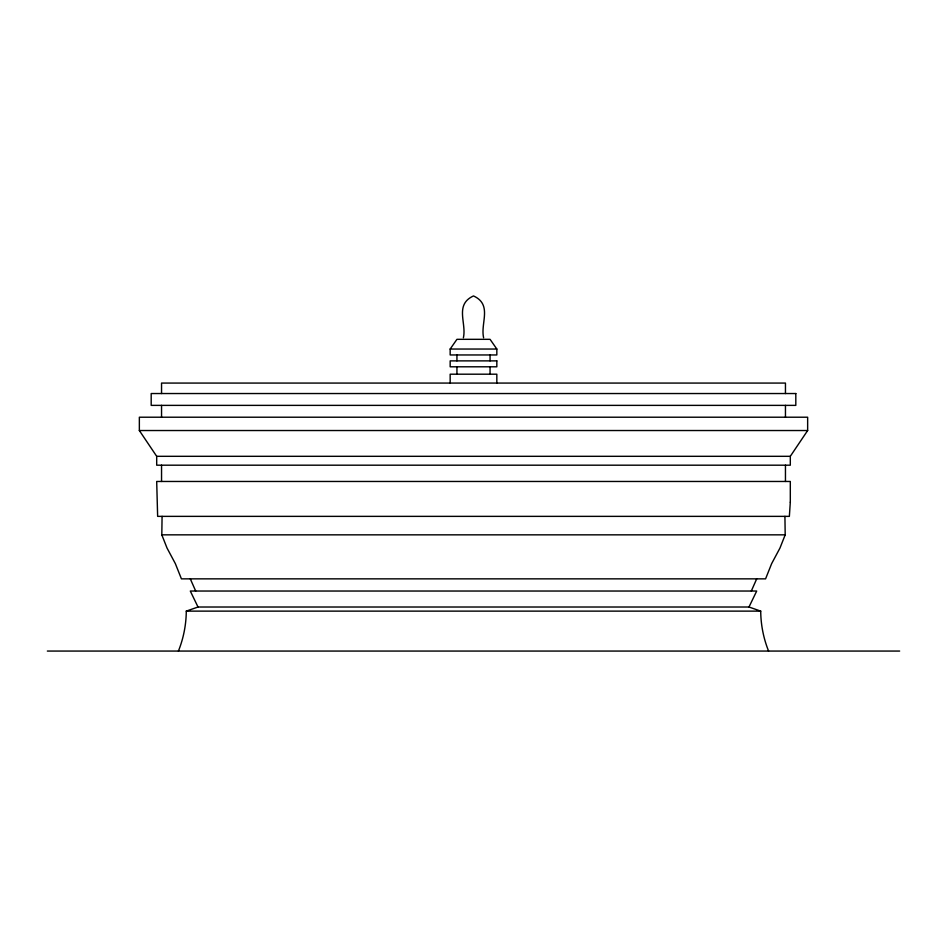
<?xml version="1.0" encoding="UTF-8"?>
<svg xmlns="http://www.w3.org/2000/svg" width="947" height="947" viewBox="0 0 947 947"><rect width="100%" height="100%" fill="white"/><g stroke="black" fill="none" stroke-linecap="round" stroke-linejoin="round"><path stroke-width="1.42" d="M784.921 516.364L785.193 534.842L779.961 548.064L771.639 563.643L765.578 578.854L181.422 578.854L175.361 563.643L167.039 548.064L161.807 534.842L162.079 516.364M768.585 651.062C763.507 638.385 760.82 624.783 760.713 611.123L748.982 607.015L198.018 607.015L186.287 611.123C186.18 624.783 183.493 638.385 178.415 651.062M463.379 337.771C466.788 323.223 454.276 304.674 473.5 295.938C492.724 304.674 480.212 323.223 483.621 337.771M751.314 591.035L756.7 578.854M748.982 607.015L756.7 591.035L190.3 591.035L198.018 607.015M790.307 456.312L807.649 430.53L807.649 417.213L139.351 417.213L139.351 430.53L156.693 456.312L156.693 465.19L790.307 465.19L790.307 456.312L156.693 456.312M450.168 349.041L456.939 339.322L490.061 339.322L496.832 349.041L496.832 354.959L450.168 354.959L450.168 349.041L496.832 349.041M139.351 430.53L807.649 430.53M161.807 534.842L785.193 534.842M186.287 611.123L760.713 611.123M47.35 651.062L899.65 651.062M190.3 578.854L195.686 591.035M785.454 393.538L785.454 383.073L161.546 383.073L161.546 393.538M785.454 405.375L785.454 417.213M785.454 465.19L785.454 481.467M496.832 383.073L496.832 374.195L450.168 374.195L450.168 383.073M490.061 354.959L490.061 360.878M490.061 366.797L490.061 374.195M456.939 354.959L456.939 360.878M456.939 366.797L456.939 374.195M161.546 405.375L161.546 417.213M161.546 465.19L161.546 481.467M790.307 502.182L789.36 516.364L157.64 516.364L156.693 481.467L790.307 481.467L790.307 502.182M496.832 360.878L450.168 360.878L450.168 366.797L496.832 366.797L496.832 360.878M795.811 393.538L151.189 393.538L151.189 405.375L795.811 405.375L795.811 393.538"/></g></svg>
